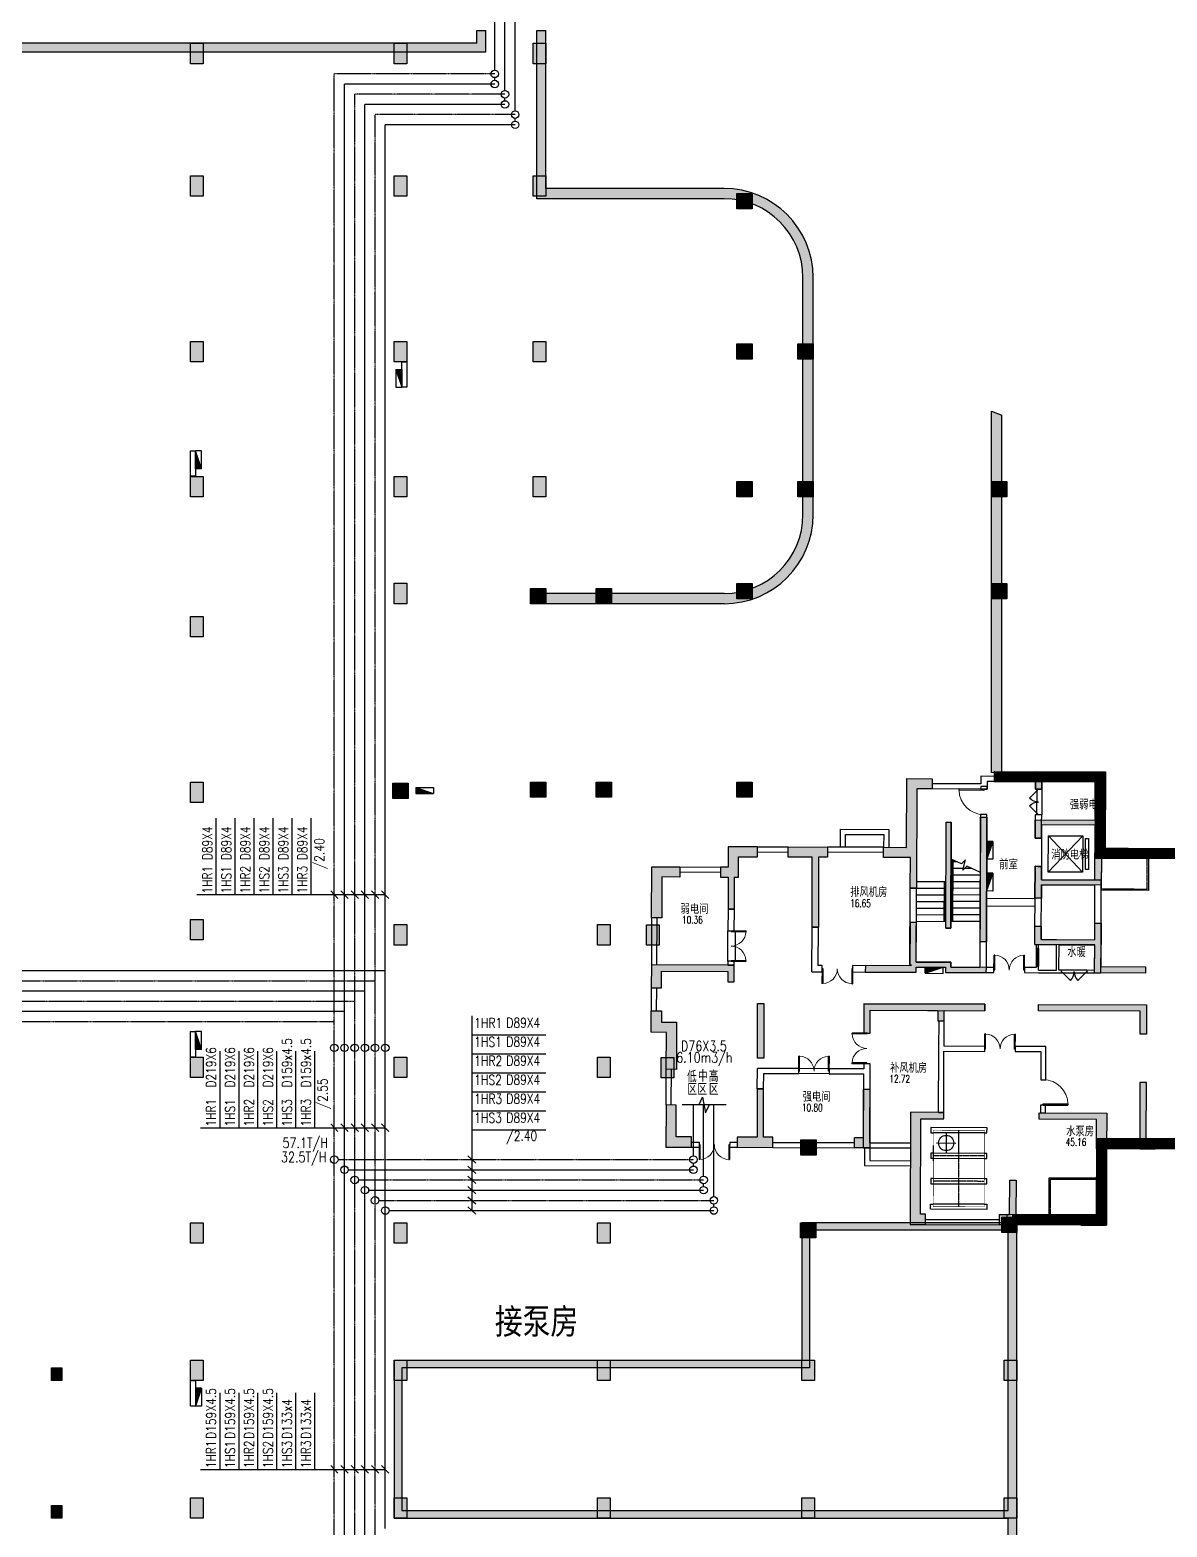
# Model space of a CAD drawing. Extents: x -1348811 to 123514, y -640545 to 749356.
# Drawn here: x -17191 to 27452, y 312910 to 371685 of the extents above; entities that cross this region are included whole.
import ezdxf

# ---------------------------------------------------------------- set-up
doc = ezdxf.new("R2010")
doc.units = 0
doc.header["$LTSCALE"] = 10
doc.header["$MEASUREMENT"] = 0
doc.linetypes.add('BORDER', pattern=[1.75, 0.5, -0.25, 0.5, -0.25, 0, -0.25])
doc.linetypes.add('DASH', pattern=[0.35, 0.25, -0.1])
doc.layers.get('0').update_dxf_attribs({"linetype": 'CONTINUOUS'})
for name, color, linetype in [('ac-heat-gs', 9, 'CONTINUOUS'), ('AC-PIPE-DIM1', 20, 'CONTINUOUS'), ('COLU', 1, 'CONTINUOUS'), ('COLU_HATCH', 252, 'CONTINUOUS'), ('DIM_SYMB', 3, 'CONTINUOUS'), ('dxh', 252, 'CONTINUOUS'), ('dxsqt', 1, 'CONTINUOUS'), ('jlq', 1, 'CONTINUOUS'), ('JPS-J-0', 6, 'CONTINUOUS'), ('JPS-WALL', 7, 'CONTINUOUS'), ('JPS-X', 1, 'BORDER'), ('JPS-XHS', 7, 'CONTINUOUS'), ('jz', 121, 'CONTINUOUS'), ('PUB_HATCH', 9, 'CONTINUOUS'), ('STAIR', 9, 'CONTINUOUS'), ('TEXT', 7, 'CONTINUOUS'), ('wall', 8, 'CONTINUOUS'), ('WINDOW', 4, 'CONTINUOUS'), ('防火分区', 6, 'CONTINUOUS')]:
    doc.layers.add(name, color=color, linetype=linetype)
doc.layers.add('ac-temp', color=1, linetype='CONTINUOUS', plot=False)
doc.layers.get('JPS-X').off()
doc.layers.get('防火分区').off()
doc.styles.add('_TCH_SPACE', font='SIMPLEX', dxfattribs={"bigfont": 'GBCBIG'})
doc.styles.add('ac-hztxt', font='', dxfattribs={"width": 0.8, "height": 500})
doc.styles.add('AC-TXT', font='tj-romans1.shx', dxfattribs={"width": 0.8})
doc.styles.add('K-HZ', font='tj-romans1.shx', dxfattribs={"width": 0.8, "bigfont": 'tj-hztxt1.shx'})
doc.styles.add('TEXT', font='tjromans.shx', dxfattribs={"width": 0.8, "height": 400, "bigfont": 'tjhztxt.shx'})
doc.styles.get('ac-hztxt').set_extended_font_data('SimSun-18030')

# ---------------------------------------------------------------- blocks, each defined once
blk = doc.blocks.new('zw')
at = {"layer": 'COLU_HATCH'}
for points in [[(63950, 22500), (64450, 22500), (64450, 21700), (63950, 21700)], [(71950, 22500), (72450, 22500), (72450, 21700), (71950, 21700)], [(77400, 22500), (77900, 22500), (77900, 21700), (77400, 21700)], [(63950, 17300), (64450, 17300), (64450, 16500), (63950, 16500)], [(71950, 17300), (72450, 17300), (72450, 16500), (71950, 16500)], [(77400, 17300), (77900, 17300), (77900, 16500), (77400, 16500)], [(85400, 16600), (86000, 16600), (86000, 16000), (85400, 16000)], [(63950, 10800), (64450, 10800), (64450, 10000), (63950, 10000)], [(71950, 10800), (72450, 10800), (72450, 10000), (71950, 10000)], [(77400, 10800), (77900, 10800), (77900, 10000), (77400, 10000)], [(85400, 10700), (86000, 10700), (86000, 10100), (85400, 10100)], [(87800, 10700), (88400, 10700), (88400, 10100), (87800, 10100)], [(63950, 5500), (64450, 5500), (64450, 4700), (63950, 4700)], [(71950, 5500), (72450, 5500), (72450, 4700), (71950, 4700)], [(77400, 5500), (77900, 5500), (77900, 4700), (77400, 4700)], [(85400, 5300), (86000, 5300), (86000, 4700), (85400, 4700)], [(87800, 5300), (88400, 5300), (88400, 4700), (87800, 4700)], [(95400, 5300), (96000, 5300), (96000, 4700), (95400, 4700)], [(71950, 1300), (72450, 1300), (72450, 500), (71950, 500)], [(85400, 1293), (86000, 1293), (86000, 693), (85400, 693)], [(95400, 1293), (96000, 1293), (96000, 693), (95400, 693)], [(77300, 1100), (77900, 1100), (77900, 500), (77300, 500)], [(79877, 1100), (80477, 1100), (80477, 500), (79877, 500)], [(63950, 0), (64450, 0), (64450, -800), (63950, -800)], [(63950, -6500), (64450, -6500), (64450, -7300), (63950, -7300)], [(71900, -6550), (72500, -6550), (72500, -7150), (71900, -7150)], [(77300, -6500), (77900, -6500), (77900, -7100), (77300, -7100)], [(79877, -6500), (80477, -6500), (80477, -7100), (79877, -7100)], [(85400, -6500), (86000, -6500), (86000, -7100), (85400, -7100)], [(63950, -11900), (64450, -11900), (64450, -12700), (63950, -12700)], [(71950, -12100), (72450, -12100), (72450, -12900), (71950, -12900)], [(79927, -12100), (80427, -12100), (80427, -12900), (79927, -12900)], [(81851, -12108), (82351, -12108), (82351, -12908), (81851, -12908)], [(63950, -17300), (64450, -17300), (64450, -18100), (63950, -18100)], [(71950, -17300), (72450, -17300), (72450, -18100), (71950, -18100)], [(79927, -17300), (80427, -17300), (80427, -18100), (79927, -18100)], [(82434, -17310), (82934, -17310), (82934, -18110), (82434, -18110)], [(87913, -20553), (88513, -20553), (88513, -21153), (87913, -21153)], [(63950, -23800), (64450, -23800), (64450, -24600), (63950, -24600)], [(71950, -23800), (72450, -23800), (72450, -24600), (71950, -24600)], [(79927, -23800), (80427, -23800), (80427, -24600), (79927, -24600)], [(87900, -23800), (88500, -23800), (88500, -24400), (87900, -24400)], [(95801, -23583), (96401, -23583), (96401, -24183), (95801, -24183)], [(63950, -29200), (64450, -29200), (64450, -30000), (63950, -30000)], [(71950, -29200), (72450, -29200), (72450, -30000), (71950, -30000)], [(79927, -29200), (80427, -29200), (80427, -30000), (79927, -30000)], [(87950, -29200), (88450, -29200), (88450, -30000), (87950, -30000)], [(95900, -29200), (96400, -29200), (96400, -30000), (95900, -30000)], [(58500, -29500), (58900, -29500), (58900, -30000), (58500, -30000)], [(63950, -34600), (64450, -34600), (64450, -35400), (63950, -35400)], [(71950, -34600), (72450, -34600), (72450, -35400), (71950, -35400)], [(79927, -34600), (80427, -34600), (80427, -35400), (79927, -35400)], [(87950, -34600), (88450, -34600), (88450, -35400), (87950, -35400)], [(95900, -34600), (96400, -34600), (96400, -35400), (95900, -35400)], [(58500, -34900), (58900, -34900), (58900, -35400), (58500, -35400)]]:
    blk.add_hatch(color=256, dxfattribs=at).paths.add_polyline_path(points)
at = {"layer": 'COLU'}
for points in [[(63950, 22500), (64450, 22500), (64450, 21700), (63950, 21700)], [(71950, 22500), (72450, 22500), (72450, 21700), (71950, 21700)], [(77400, 22500), (77900, 22500), (77900, 21700), (77400, 21700)], [(63950, 17300), (64450, 17300), (64450, 16500), (63950, 16500)], [(71950, 17300), (72450, 17300), (72450, 16500), (71950, 16500)], [(77400, 17300), (77900, 17300), (77900, 16500), (77400, 16500)], [(85400, 16600), (86000, 16600), (86000, 16000), (85400, 16000)], [(63950, 10800), (64450, 10800), (64450, 10000), (63950, 10000)], [(71950, 10800), (72450, 10800), (72450, 10000), (71950, 10000)], [(77400, 10800), (77900, 10800), (77900, 10000), (77400, 10000)], [(85400, 10700), (86000, 10700), (86000, 10100), (85400, 10100)], [(87800, 10700), (88400, 10700), (88400, 10100), (87800, 10100)], [(63950, 5500), (64450, 5500), (64450, 4700), (63950, 4700)], [(71950, 5500), (72450, 5500), (72450, 4700), (71950, 4700)], [(77400, 5500), (77900, 5500), (77900, 4700), (77400, 4700)], [(85400, 5300), (86000, 5300), (86000, 4700), (85400, 4700)], [(87800, 5300), (88400, 5300), (88400, 4700), (87800, 4700)], [(95400, 5300), (96000, 5300), (96000, 4700), (95400, 4700)], [(71950, 1300), (72450, 1300), (72450, 500), (71950, 500)], [(85400, 1293), (86000, 1293), (86000, 693), (85400, 693)], [(95400, 1293), (96000, 1293), (96000, 693), (95400, 693)], [(77300, 1100), (77900, 1100), (77900, 500), (77300, 500)], [(79877, 1100), (80477, 1100), (80477, 500), (79877, 500)], [(63950, 0), (64450, 0), (64450, -800), (63950, -800)], [(63950, -6500), (64450, -6500), (64450, -7300), (63950, -7300)], [(71900, -6550), (72500, -6550), (72500, -7150), (71900, -7150)], [(77300, -6500), (77900, -6500), (77900, -7100), (77300, -7100)], [(79877, -6500), (80477, -6500), (80477, -7100), (79877, -7100)], [(85400, -6500), (86000, -6500), (86000, -7100), (85400, -7100)], [(63950, -11900), (64450, -11900), (64450, -12700), (63950, -12700)], [(71950, -12100), (72450, -12100), (72450, -12900), (71950, -12900)], [(79927, -12100), (80427, -12100), (80427, -12900), (79927, -12900)], [(81851, -12108), (82351, -12108), (82351, -12908), (81851, -12908)], [(63950, -17300), (64450, -17300), (64450, -18100), (63950, -18100)], [(71950, -17300), (72450, -17300), (72450, -18100), (71950, -18100)], [(79927, -17300), (80427, -17300), (80427, -18100), (79927, -18100)], [(82434, -17310), (82934, -17310), (82934, -18110), (82434, -18110)], [(87913, -20553), (88513, -20553), (88513, -21153), (87913, -21153)], [(63950, -23800), (64450, -23800), (64450, -24600), (63950, -24600)], [(71950, -23800), (72450, -23800), (72450, -24600), (71950, -24600)], [(79927, -23800), (80427, -23800), (80427, -24600), (79927, -24600)], [(87900, -23800), (88500, -23800), (88500, -24400), (87900, -24400)], [(95801, -23583), (96401, -23583), (96401, -24183), (95801, -24183)], [(63950, -29200), (64450, -29200), (64450, -30000), (63950, -30000)], [(71950, -29200), (72450, -29200), (72450, -30000), (71950, -30000)], [(79927, -29200), (80427, -29200), (80427, -30000), (79927, -30000)], [(87950, -29200), (88450, -29200), (88450, -30000), (87950, -30000)], [(95900, -29200), (96400, -29200), (96400, -30000), (95900, -30000)], [(58500, -29500), (58900, -29500), (58900, -30000), (58500, -30000)], [(63950, -34600), (64450, -34600), (64450, -35400), (63950, -35400)], [(71950, -34600), (72450, -34600), (72450, -35400), (71950, -35400)], [(79927, -34600), (80427, -34600), (80427, -35400), (79927, -35400)], [(87950, -34600), (88450, -34600), (88450, -35400), (87950, -35400)], [(95900, -34600), (96400, -34600), (96400, -35400), (95900, -35400)], [(58500, -34900), (58900, -34900), (58900, -35400), (58500, -35400)]]:
    blk.add_lwpolyline(points, close=True, dxfattribs=at)
blk = doc.blocks.new('jlqq')
at = {"layer": 'PUB_HATCH'}
for points in [[(76705, 15785), (76355, 15785), (76355, 15285), (54578, 15285), (54696, 14935), (76705, 14935)], [(86055, 9585), (79055, 9585), (79055, 15785), (78705, 15785), (78705, 9185), (86055, 9185, -0.414214), (89155, 6085), (89155, -3215, -0.414214), (86055, -6315), (79055, -6315), (79055, -6715), (86055, -6715, 0.414214), (89555, -3215), (89555, 6085, 0.414214)], [(96955, 691), (96555, 845), (96555, -13344), (96955, -13396)]]:
    blk.add_hatch(color=256, dxfattribs=at).paths.add_polyline_path(points)
h = blk.add_hatch(color=256, dxfattribs=at)
h.paths.add_polyline_path([(97555, -31015), (89105, -31015), (89105, -36415), (73105, -36415), (73105, -42615), (97205, -42615), (97205, -71865), (98205, -71865), (98205, -74756), (98555, -74757), (98555, -71515), (97555, -71515)])
h.paths.add_polyline_path([(97205, -42315), (73405, -42315), (73405, -36715), (89405, -36715), (89405, -31315), (97205, -31315)], flags=16)
at = {"layer": 'jlq'}
for p, q in [((76355, 15285), (54578, 15285)), ((76355, 15785), (76705, 15785)), ((76355, 15285), (76355, 15785)), ((76705, 14935), (76705, 15785)), ((78705, 15785), (79055, 15785)), ((78705, 9185), (78705, 15785)), ((79055, 9585), (79055, 15785)), ((76705, 14935), (54696, 14935)), ((86055, 9585), (79055, 9585)), ((86055, 9185), (78705, 9185)), ((89155, -3215), (89155, 6085)), ((89555, -3215), (89555, 6085)), ((96555, -13344), (96555, 845)), ((96555, 845), (96955, 691)), ((96955, -13396), (96955, 691)), ((86055, -6315), (79055, -6315)), ((79055, -6315), (79055, -6715)), ((86055, -6715), (79055, -6715)), ((96955, -13396), (96555, -13344)), ((97555, -31015), (89105, -31015)), ((89105, -31015), (89105, -36415)), ((97555, -71515), (97555, -31015)), ((97205, -31315), (89405, -31315)), ((89405, -31315), (89405, -36715)), ((97205, -42315), (97205, -31315)), ((73105, -36415), (73105, -42615)), ((73105, -36415), (89105, -36415)), ((89405, -36715), (73405, -36715)), ((73405, -36715), (73405, -42315)), ((73405, -42315), (97205, -42315)), ((73105, -42615), (97205, -42615)), ((97205, -71865), (97205, -42615))]:
    blk.add_line(p, q, dxfattribs=at)
for centre, radius, start, end in [((86055, 6085), 3500, 0, 90), ((86055, 6085), 3100, 0, 90), ((86055, -3215), 3500, 270, 0), ((86055, -3215), 3100, 270, 0)]:
    blk.add_arc(centre, radius, start, end, dxfattribs=at)
blk = doc.blocks.new('f-fjg')
at = {"layer": 'dxh'}
for points in [[(17800, 3800), (15050, 3800), (15050, 3100), (15300, 3100), (15300, 3400), (17400, 3400), (17400, 1900), (15050, 1900), (15050, 1175), (15300, 1175), (15300, 1700), (17400, 1700), (17400, -450), (15300, -450), (15300, 75), (15050, 75), (15050, -1175), (15300, -1175), (15300, -650), (17650, -650), (17650, 400), (18700, 400), (18700, 800), (17800, 800)], [(10150, -800), (10400, -800), (10400, 3100), (11000, 3100), (11000, 3500), (10000, 3500), (10000, 800), (9100, 800), (9100, 400), (10150, 400)], [(11750, 1800), (11550, 1800), (11550, -2360), (11750, -2360)], [(12900, -2900), (13150, -2900), (13150, 2000), (12900, 2000)], [(3000, 800), (4150, 800), (4150, 400), (3400, 400), (3400, -400), (3250, -400), (3250, -1650), (3000, -1650), (3000, -400), (2700, -400), (2700, 0), (3000, 0)], [(5350, 800), (5350, 400), (6300, 400), (6300, -2350), (6550, -2350), (6550, 400), (6900, 400), (6900, 800)], [(20900, 800), (20900, 400), (21250, 400), (21250, -2350), (21500, -2350), (21500, 400), (22450, 400), (22450, 800)], [(24800, 800), (23650, 800), (23650, 400), (24400, 400), (24400, -400), (24550, -400), (24550, -1650), (24800, -1650), (24800, -400), (25100, -400), (25100, 0), (24800, 0)], [(400, -400), (1100, -400), (1100, 0), (0, 0), (0, -2000), (400, -2000)], [(27400, -400), (27400, -2000), (27800, -2000), (27800, 0), (26700, 0), (26700, -400)], [(8400, -3850), (8400, -4100), (10400, -4100), (10400, -3900), (11550, -3900), (11550, -4100), (13150, -4100), (13150, -3900), (11750, -3900), (11750, -3700), (10400, -3700), (10400, -2150), (10150, -2150), (10150, -3850)], [(17400, -4100), (19400, -4100), (19400, -3850), (17650, -3850), (17650, -2150), (17400, -2150), (17400, -2800), (15300, -2800), (15300, -2275), (15050, -2275), (15050, -3000), (17400, -3000)], [(400, -4100), (3000, -4100), (3000, -4500), (3250, -4500), (3250, -3850), (0, -3850), (0, -4750), (400, -4750)], [(24550, -3850), (24550, -4500), (24800, -4500), (24800, -4100), (27400, -4100), (27400, -4750), (27800, -4750), (27800, -3850)], [(600, -6500), (600, -7950), (1000, -7950), (1000, -6500), (1000, -6100), (400, -6100), (400, -5650), (0, -5650), (0, -6500)], [(4175, -7500), (4425, -7500), (4425, -5350), (4175, -5350)], [(8350, -6500), (8600, -6500), (8600, -5600), (11250, -5600), (11250, -6000), (11500, -6000), (11500, -5600), (13100, -5600), (13100, -5350), (8350, -5350)], [(19200, -5600), (19200, -6500), (19450, -6500), (19450, -5350), (15200, -5350), (15200, -5600)], [(23625, -5350), (23375, -5350), (23375, -7500), (23625, -7500)], [(27800, -6500), (27800, -5650), (27400, -5650), (27400, -6100), (26800, -6100), (26800, -6500), (26800, -7950), (27200, -7950), (27200, -6500)], [(3400, -10600), (3400, -11000), (4800, -11000), (4800, -10600), (4425, -10600), (4425, -8700), (4175, -8700), (4175, -10600)], [(8350, -10600), (8000, -10600), (8000, -11000), (8600, -11000), (8600, -8700), (8350, -8700)], [(19200, -11000), (19800, -11000), (19800, -10600), (19450, -10600), (19450, -8400), (19200, -8400)], [(23375, -10600), (23000, -10600), (23000, -11000), (24400, -11000), (24400, -10600), (23625, -10600), (23625, -8700), (23375, -8700)], [(1000, -9350), (600, -9350), (600, -11000), (1600, -11000), (1600, -10600), (1000, -10600)], [(26800, -10600), (26200, -10600), (26200, -11000), (27200, -11000), (27200, -9350), (26800, -9350)], [(10600, -9850), (11500, -9850), (11500, -9600), (10200, -9600), (10200, -14000), (10800, -14000), (10800, -13600), (10600, -13600)], [(17900, -9600), (15250, -9600), (15250, -9850), (17500, -9850), (17500, -11000), (17900, -11000)], [(15100, -14000), (15100, -13600), (14350, -13600), (14350, -12250), (14100, -12250), (14100, -13600), (13700, -13600), (13700, -14000)], [(17900, -12250), (17500, -12250), (17500, -13600), (16900, -13600), (16900, -14000), (17900, -14000)]]:
    blk.add_hatch(color=256, dxfattribs=at).paths.add_polyline_path(points)
at = {"layer": 'dxsqt'}
for points in [[(15050, 3100), (15050, 3800), (17800, 3800), (17800, 800), (18700, 800), (18700, 400), (17650, 400), (17650, -650), (15300, -650), (15300, -1175), (15050, -1175), (15050, 75), (15300, 75), (15300, -450), (17400, -450), (17400, 1700), (15300, 1700), (15300, 1175), (15050, 1175), (15050, 1900), (17400, 1900), (17400, 3400), (15300, 3400), (15300, 3100), (15050, 3100)], [(10400, 3100), (10400, -800), (10150, -800), (10150, 400), (9100, 400), (9100, 800), (10000, 800), (10000, 3500), (11000, 3500), (11000, 3100), (10400, 3100)], [(3400, 400), (4150, 400), (4150, 800), (3000, 800), (3000, 0), (2700, 0), (2700, -400), (3000, -400), (3000, -1650), (3250, -1650), (3250, -400), (3400, -400), (3400, 400)], [(6900, 800), (6900, 400), (6550, 400), (6550, -2350), (6300, -2350), (6300, 400), (5350, 400), (5350, 800), (6900, 800)], [(21250, 400), (20900, 400), (20900, 800), (22450, 800), (22450, 400), (21500, 400), (21500, -2350), (21250, -2350), (21250, 400)], [(24400, 400), (23650, 400), (23650, 800), (24800, 800), (24800, 0), (25100, 0), (25100, -400), (24800, -400), (24800, -1650), (24550, -1650), (24550, -400), (24400, -400), (24400, 400)], [(400, -400), (400, -2000), (0, -2000), (0, 0), (1100, 0), (1100, -400), (400, -400)], [(27800, 0), (26700, 0), (26700, -400), (27400, -400), (27400, -2000), (27800, -2000), (27800, 0)], [(17650, -2150), (17650, -3850), (19400, -3850), (19400, -4100), (17400, -4100), (17400, -3000), (15050, -3000), (15050, -3000), (15050, -3000), (15050, -2275), (15300, -2275), (15300, -2800), (17400, -2800), (17400, -2150), (17650, -2150)], [(3250, -3850), (0, -3850), (0, -4750), (400, -4750), (400, -4100), (3000, -4100), (3000, -4500), (3250, -4500), (3250, -3850)], [(24550, -3850), (27800, -3850), (27800, -4750), (27400, -4750), (27400, -4100), (24800, -4100), (24800, -4500), (24550, -4500), (24550, -3850)], [(400, -5650), (400, -6100), (1000, -6100), (1000, -6500), (1000, -6500), (1000, -7950), (600, -7950), (600, -6500), (0, -6500), (0, -5650), (400, -5650)], [(8350, -5350), (8350, -6500), (8600, -6500), (8600, -5600), (11250, -5600), (11250, -6000), (11500, -6000), (11500, -5600), (13100, -5600), (13100, -5350), (8350, -5350)], [(27400, -6100), (26800, -6100), (26800, -6500), (26800, -6500), (26800, -7950), (27200, -7950), (27200, -6500), (27800, -6500), (27800, -5650), (27400, -5650), (27400, -6100)], [(3400, -10600), (3400, -11000), (4800, -11000), (4800, -10600), (4425, -10600), (4425, -8700), (4175, -8700), (4175, -10600), (3400, -10600)], [(19200, -11000), (19800, -11000), (19800, -10600), (19450, -10600), (19450, -8400), (19200, -8400), (19200, -11000)], [(23375, -10600), (23000, -10600), (23000, -11000), (24400, -11000), (24400, -10600), (23625, -10600), (23625, -8700), (23375, -8700), (23375, -10600)], [(1000, -10600), (1000, -9350), (600, -9350), (600, -11000), (1600, -11000), (1600, -10600), (1000, -10600)], [(26200, -10600), (26800, -10600), (26800, -9350), (27200, -9350), (27200, -11000), (26200, -11000), (26200, -10600)], [(10200, -14000), (10800, -14000), (10800, -13600), (10600, -13600), (10600, -9850), (11500, -9850), (11500, -9600), (10200, -9600), (10200, -14000)], [(17900, -11000), (17500, -11000), (17500, -9850), (15250, -9850), (15250, -9600), (17900, -9600), (17900, -11000)], [(13700, -13600), (14100, -13600), (14100, -12250), (14350, -12250), (14350, -13600), (15100, -13600), (15100, -14000), (13700, -14000), (13700, -13600)], [(16900, -13600), (16900, -14000), (17900, -14000), (17900, -12250), (17500, -12250), (17500, -13600), (16900, -13600)]]:
    blk.add_lwpolyline(points, dxfattribs=at)
for points in [[(11750, 1800), (11750, -2360), (11550, -2360), (11550, 1800)], [(11750, 1800), (11750, -2360), (11550, -2360), (11550, 1800)], [(12900, 2000), (13150, 2000), (13150, -2900), (12900, -2900)], [(10400, -4100), (10400, -3900), (11550, -3900), (11550, -4100), (13150, -4100), (13150, -3900), (11750, -3900), (11750, -3700), (10400, -3700), (10400, -2150), (10150, -2150), (10150, -3850), (8400, -3850), (8400, -4100)], [(4425, -5350), (4425, -7500), (4175, -7500), (4175, -5350)], [(19200, -6500), (19200, -5600), (15200, -5600), (15200, -5350), (19450, -5350), (19450, -6500)], [(23375, -7500), (23625, -7500), (23625, -5350), (23375, -5350)], [(8000, -10600), (8350, -10600), (8350, -8700), (8600, -8700), (8600, -11000), (8000, -11000)]]:
    blk.add_lwpolyline(points, close=True, dxfattribs=at)
blk = doc.blocks.new('DTTT')
at = {"layer": 'jz'}
for p, q in [((748, -792), (-748, 792)), ((-748, -792), (748, 792))]:
    blk.add_line(p, q, dxfattribs=at)
for points in [[(-1003, -673), (-1003, 673), (-871, 673), (-871, -673)], [(-748, -792), (-748, 792), (748, 792), (748, -792)]]:
    blk.add_lwpolyline(points, close=True, dxfattribs=at)
blk = doc.blocks.new('Manhole')
for p, q in [((125, -500), (875, -500)), ((500, -875), (500, -125))]:
    blk.add_line(p, q)
blk.add_circle((500, -500), 300)
blk = doc.blocks.new('DXHS')
at = {"layer": 'JPS-XHS'}
blk.add_hatch(color=256, dxfattribs=at).paths.add_polyline_path([(-350, 240), (-350, 0), (350, 0)])
at = {"layer": 'JPS-XHS', "linetype": 'Continuous'}
for p, q in [((-350, 240), (-350, 0)), ((-350, 240), (350, 240)), ((-350, 0), (350, 0)), ((350, 240), (350, 0))]:
    blk.add_line(p, q, dxfattribs=at)
at = {"layer": 'JPS-XHS'}
blk.add_line((-350, 240), (350, 0), dxfattribs=at)
blk = doc.blocks.new('A$C1928491B')
at = {"layer": 'JPS-XHS', "rotation": 270}
for p in [(13000, -2800), (13000, -4050)]:
    blk.add_blockref('DXHS', p, dxfattribs=at)
at = {"layer": 'JPS-XHS', "xscale": -1, "rotation": 180}
blk.add_blockref('DXHS', (10950, -7400), dxfattribs=at)
blk = doc.blocks.new('$DorLib2D$00000116')
at = {"color": 0}
for p, q in [((-0.5, 0), (-0.146, 0.354)), ((0.5, 0), (0.146, 0.354))]:
    blk.add_line(p, q, dxfattribs=at)
for centre, start, end in [((-0.5, 0), 0, 45), ((0.5, 0), 135, 180)]:
    blk.add_arc(centre, 0.5, start, end, dxfattribs=at)
blk = doc.blocks.new('$DorLib2D$00000002')
for p, q in [((-0.5, 0), (-0.5, 0.4875)), ((-0.475, 0.4875), (-0.5, 0.4875)), ((-0.475, 0), (-0.475, 0.4875)), ((0.475, 0), (0.475, 0.4875)), ((0.475, 0.4875), (0.5, 0.4875)), ((0.5, 0), (0.5, 0.4875)), ((-0.5, 0), (-0.475, 0)), ((0.5, 0), (0.475, 0))]:
    blk.add_line(p, q)
at = {"lineweight": 13}
for centre, start, end in [((-0.4875, 0), 0, 88.53072), ((0.4875, 0), 91.46928, 180)]:
    blk.add_arc(centre, 0.4875, start, end, dxfattribs=at)
blk = doc.blocks.new('$WINLIB2D$00000001')
for p, q in [((-0.5, 0.5), (0.5, 0.5)), ((-0.5, 0.5), (-0.5, -0.5)), ((0.5, 0.167), (-0.5, 0.167)), ((0.5, -0.5), (0.5, 0.5)), ((0.5, -0.167), (-0.5, -0.167)), ((-0.5, -0.5), (0.5, -0.5))]:
    blk.add_line(p, q)
blk = doc.blocks.new('$DorLib2D$00000001')
for p, q in [((0.45, 0.975), (0.5, 0.975)), ((0.45, 0), (0.45, 0.975)), ((0.5, 0), (0.5, 0.975)), ((0.5, 0), (0.45, 0))]:
    blk.add_line(p, q)
at = {"lineweight": 13}
blk.add_arc((0.475, 0), 0.975, 91.46928, 180, dxfattribs=at)
blk = doc.blocks.new('zzzz')
at = {"layer": 'DIM_SYMB'}
blk.add_lwpolyline([(70763, -28035), (70227, -27791), (70070, -27950), (70177, -27537), (70022, -27697), (69615, -27511)], dxfattribs=at)
for points in [[(68801, -28398, 0, 0, 0), (68796, -29658, 80, 0, 0), (68795, -29958, 0, 0, 0)], [(60285, -36847, 0, 0, 0), (60283, -37419, 80, 0, 0), (60282, -37719, 0, 0, 0)]]:
    blk.add_lwpolyline(points, format="xyseb", dxfattribs=at)
at = {"layer": 'JPS-J-0', "linetype": 'DASH'}
for p, q in [((69912, -41162), (69923, -38162)), ((70920, -39166), (68920, -39158)), ((70916, -40166), (68916, -40158))]:
    blk.add_line(p, q, dxfattribs=at)
for points in [[(75515, -27484), (75510, -28684), (77310, -28690), (77315, -27491)], [(75316, -40083), (75311, -41483), (73511, -41476), (73516, -40076)]]:
    blk.add_lwpolyline(points, close=True, dxfattribs=at)
at = {"layer": 'JPS-J-0'}
blk.add_lwpolyline([(77365, -27491), (77360, -28741), (75510, -28734)], dxfattribs=at)
at = {"layer": 'JPS-J-0', "color": 2}
for points in [[(70923, -38266), (71023, -38266), (71024, -38066), (68824, -38058), (68823, -38258), (68923, -38258)], [(70923, -38266), (68923, -38258)], [(68920, -39058), (68820, -39058), (68819, -39258), (68919, -39258)], [(68919, -39258), (70919, -39266)], [(70920, -39066), (68920, -39058)], [(70919, -39266), (71019, -39266), (71020, -39066), (70920, -39066)], [(68916, -40058), (68816, -40058), (68815, -40258), (68915, -40258)], [(68915, -40258), (70915, -40266)], [(70916, -40066), (68916, -40058)], [(70915, -40266), (71015, -40266), (71016, -40066), (70916, -40066)], [(70912, -41066), (71012, -41066), (71011, -41266), (68811, -41258), (68812, -41058), (68912, -41058)], [(70912, -41066), (68912, -41058)]]:
    blk.add_lwpolyline(points, dxfattribs=at)
at = {"layer": 'JPS-J-0', "linetype": 'DASH', "const_width": 20}
blk.add_lwpolyline([(70912, -41166), (68912, -41158), (68923, -38158), (70923, -38166)], close=True, dxfattribs=at)
at = {"layer": 'JPS-J-0'}
blk.add_lwpolyline([(75316, -40033), (75311, -41483), (73461, -41476), (73466, -40026)], close=True, dxfattribs=at)
at = {"layer": 'PUB_HATCH', "const_width": 400}
blk.add_lwpolyline([(71501, -24068), (71500, -24268), (75477, -24283), (75466, -27283), (82465, -27310), (82462, -28110), (85462, -28122), (85439, -34222), (84839, -34220), (84821, -38720), (75521, -38684), (75510, -41684), (72002, -41670), (72002, -41670)], dxfattribs=at)
at = {"layer": 'STAIR'}
for p, q in [((73168, -26699), (73163, -27799)), ((69644, -27621), (69614, -27621)), ((69645, -27525), (69635, -29961)), ((69684, -27543), (69675, -29961)), ((69857, -27622), (69684, -27621)), ((70155, -27623), (70094, -27623)), ((69642, -28141), (69612, -28141)), ((69643, -27881), (69613, -27881)), ((70762, -28145), (69682, -28141)), ((70431, -27884), (69683, -27881)), ((68260, -28656), (69340, -28660)), ((68261, -28396), (69341, -28400)), ((69341, -28400), (69335, -29960)), ((69341, -28400), (69381, -28400)), ((69381, -28400), (69375, -29960)), ((69380, -28660), (69410, -28660)), ((69381, -28400), (69411, -28400)), ((69640, -28661), (69610, -28661)), ((69641, -28401), (69611, -28401)), ((70760, -28665), (69680, -28661)), ((70761, -28405), (69681, -28401)), ((68258, -29175), (69338, -29180)), ((68259, -28915), (69339, -28920)), ((69378, -29180), (69408, -29180)), ((69379, -28920), (69409, -28920)), ((69638, -29181), (69608, -29181)), ((69639, -28921), (69609, -28921)), ((70758, -29185), (69678, -29181)), ((70759, -28925), (69679, -28921)), ((72907, -29373), (71007, -29366)), ((72909, -29073), (71009, -29066)), ((68255, -29955), (69405, -29960)), ((68256, -29695), (69336, -29700)), ((68257, -29435), (69337, -29440)), ((69376, -29700), (69406, -29700)), ((69377, -29440), (69407, -29440)), ((70755, -29965), (69605, -29961)), ((69636, -29701), (69606, -29701)), ((69637, -29441), (69607, -29441)), ((70756, -29705), (69676, -29701)), ((70757, -29445), (69677, -29441))]:
    blk.add_line(p, q, dxfattribs=at)
at = {"layer": 'wall'}
for p, q in [((70776, -24665), (70775, -24765)), ((71026, -24666), (70776, -24665)), ((71025, -24766), (71026, -24666)), ((72926, -24474), (72925, -24774)), ((73176, -24474), (72926, -24474)), ((73175, -24775), (73176, -24474)), ((70775, -24765), (71025, -24766)), ((72925, -24774), (73175, -24775)), ((70771, -25765), (70748, -31765)), ((71021, -25766), (70771, -25765)), ((70998, -31766), (71021, -25766)), ((72921, -25774), (72920, -26074)), ((73171, -25775), (72921, -25774)), ((73170, -26075), (73171, -25775)), ((69404, -30220), (69420, -26060)), ((69420, -26060), (69620, -26061)), ((69604, -30221), (69620, -26061)), ((72920, -26074), (72918, -26698)), ((73168, -26699), (73170, -26074)), ((62016, -27031), (63216, -27036)), ((72918, -26698), (73168, -26699)), ((62016, -27231), (63216, -27236)), ((66966, -27050), (64766, -27042)), ((66966, -27250), (64766, -27242)), ((58963, -27820), (60563, -27826)), ((58963, -28020), (60563, -28026)), ((72913, -27798), (72911, -28423)), ((73163, -27799), (72913, -27798)), ((73161, -28324), (73163, -27799)), ((67999, -31655), (68010, -28655)), ((68010, -28655), (68260, -28656)), ((68249, -31555), (68260, -28656)), ((72902, -30873), (72911, -28423)), ((73152, -30674), (73161, -28524)), ((73161, -28324), (75511, -28334)), ((73161, -28524), (75261, -28533)), ((75252, -30683), (75261, -28533)), ((75502, -30784), (75511, -28334)), ((57856, -29815), (57848, -31665)), ((58056, -29816), (58048, -31666)), ((60857, -29477), (60854, -30327)), ((61107, -29478), (60857, -29477)), ((61104, -30328), (61107, -29478)), ((60854, -30327), (61104, -30328)), ((64147, -31940), (64154, -30190)), ((64154, -30190), (64404, -30191)), ((64398, -31691), (64404, -30191)), ((69404, -30220), (69604, -30221)), ((72902, -30873), (73752, -30877)), ((72952, -30874), (72951, -31024)), ((72951, -31024), (73051, -31024)), ((73052, -30874), (72952, -30874)), ((73051, -31024), (73052, -30874)), ((73152, -30674), (73752, -30677)), ((73748, -31877), (73752, -30877)), ((73752, -30677), (75252, -30683)), ((73848, -31877), (73852, -30877)), ((73852, -30877), (75252, -30883)), ((75248, -31883), (75252, -30883)), ((75497, -31984), (75502, -30784)), ((60849, -31527), (60848, -31677)), ((60848, -31677), (61098, -31678)), ((61099, -31528), (60849, -31527)), ((61098, -31678), (61099, -31528)), ((64548, -31691), (64398, -31691)), ((64547, -31941), (64548, -31691)), ((65748, -31696), (65747, -31946)), ((68048, -31705), (65748, -31696)), ((68048, -31705), (68049, -31655)), ((68249, -31555), (69599, -31561)), ((69599, -31561), (69598, -31761)), ((73048, -31724), (72948, -31724)), ((72948, -31724), (72948, -31774)), ((73048, -31874), (73048, -31724)), ((64147, -31940), (64547, -31941)), ((65747, -31946), (68247, -31955)), ((68247, -31955), (68248, -31755)), ((68248, -31755), (69398, -31760)), ((69398, -31760), (69397, -31960)), ((69397, -31960), (70847, -31966)), ((69598, -31761), (70748, -31765)), ((70847, -31966), (71297, -31967)), ((71298, -31767), (70998, -31766)), ((71297, -31967), (71298, -31767)), ((72498, -31772), (72497, -31972)), ((72497, -31972), (73047, -31974)), ((72948, -31774), (72498, -31772)), ((73047, -31974), (73747, -31977)), ((73048, -31874), (73748, -31877)), ((73747, -31977), (73947, -31978)), ((73948, -31878), (73848, -31877)), ((73947, -31978), (73948, -31878)), ((74948, -31881), (74947, -31981)), ((74947, -31981), (75497, -31984)), ((75248, -31883), (74948, -31881)), ((57845, -32565), (57841, -33465)), ((58045, -32566), (58041, -33466)), ((66193, -33198), (66188, -34348)), ((66193, -33198), (70943, -33216)), ((66438, -34348), (66442, -33449)), ((66442, -33449), (70942, -33466)), ((70943, -33216), (70942, -33466)), ((69136, -34959), (69140, -33859)), ((69140, -33859), (69340, -33860)), ((69336, -34860), (69340, -33860)), ((66188, -34348), (66438, -34348)), ((69126, -37459), (69136, -34959)), ((69326, -37460), (69335, -35060)), ((69335, -35060), (70935, -35066)), ((70936, -34866), (69336, -34860)), ((70935, -35066), (70936, -34866)), ((72136, -34871), (72135, -35071)), ((72135, -35071), (73135, -35074)), ((73336, -34875), (72136, -34871)), ((73135, -35074), (73131, -36174)), ((73331, -36175), (73336, -34875)), ((58427, -37168), (58433, -35768)), ((58627, -37168), (58633, -35768)), ((62005, -36531), (62008, -35731)), ((63633, -35738), (62008, -35731)), ((63632, -35938), (63633, -35738)), ((64833, -35742), (64832, -35942)), ((66183, -35748), (64833, -35742)), ((66433, -35548), (66183, -35548)), ((66183, -35548), (66183, -35748)), ((66421, -38648), (66432, -35848)), ((66432, -35848), (66433, -35548)), ((62255, -36532), (62257, -35932)), ((62257, -35932), (63632, -35938)), ((64832, -35942), (66182, -35948)), ((66171, -38847), (66182, -35948)), ((73131, -36174), (73331, -36175)), ((62005, -36531), (62255, -36532)), ((69126, -37459), (69326, -37460)), ((73127, -37174), (73126, -37474)), ((73126, -37474), (73326, -37475)), ((73327, -37175), (73127, -37174)), ((73326, -37475), (73327, -37175)), ((59422, -38621), (59722, -38623)), ((59722, -38623), (59721, -38823)), ((60922, -38627), (60921, -38827)), ((60922, -38627), (61222, -38628)), ((62622, -38634), (65822, -38646)), ((66421, -38648), (68021, -38655)), ((68021, -38655), (68021, -38855)), ((68919, -39358), (68921, -38758)), ((59421, -38821), (59721, -38823)), ((60921, -38827), (61221, -38828)), ((62621, -38834), (65821, -38846)), ((66171, -38847), (68021, -38855)), ((68610, -41657), (71510, -41668)), ((68609, -41857), (71509, -41868))]:
    blk.add_line(p, q, dxfattribs=at)
for points in [[(71301, -24067), (71299, -24467), (75276, -24483), (75265, -27483), (82265, -27510), (82262, -28310), (85262, -28321), (85240, -34021), (84640, -34019), (84622, -38519), (75322, -38483), (75311, -41483), (71803, -41469), (71802, -41669)], [(71701, -24069), (71701, -24069), (75678, -24084), (75666, -27084), (82666, -27111), (82663, -27911), (85663, -27923), (85638, -34423), (85038, -34420), (85021, -38920), (75721, -38884), (75709, -41884), (72201, -41871), (72202, -41671)], [(71299, -24467), (71026, -24466), (71025, -24766), (68275, -24756)], [(71300, -24267), (70777, -24265), (70776, -24565), (68876, -24558)], [(65266, -27044), (65269, -26344), (67169, -26351), (67166, -27051)], [(65466, -27045), (65468, -26545), (66968, -26550), (66966, -27050)], [(66221, -38848), (66218, -39548), (68018, -39555)], [(66421, -38848), (66419, -39348), (68019, -39355)]]:
    blk.add_lwpolyline(points, dxfattribs=at)
at = {"layer": 'WINDOW'}
for p, q in [((72975, -24774), (72971, -25774)), ((73175, -24775), (73171, -25775)), ((60849, -31527), (60854, -30327)), ((61149, -31528), (61154, -30328)), ((73947, -31978), (74947, -31981)), ((74948, -31881), (73948, -31878)), ((64833, -35742), (63633, -35738)), ((64832, -35942), (63632, -35938))]:
    blk.add_line(p, q, dxfattribs=at)
at = {"layer": 'WINDOW', "linetype": 'DASH'}
for p, q in [((73168, -26699), (72918, -26698)), ((72913, -27798), (73163, -27799))]:
    blk.add_line(p, q, dxfattribs=at)
at = {"layer": 'dxh', "rotation": 359.7784451201417}
blk.add_blockref('f-fjg', (57863, -27815), dxfattribs=at)
at = {"layer": 'JPS-J-0', "linetype": 'DASH', "rotation": 269.7784451201351}
blk.add_blockref('Manhole', (69923, -38162), dxfattribs=at)
at = {"layer": 'JPS-X', "rotation": 359.7784451201417}
blk.add_blockref('A$C1928491B', (58027, -24316), dxfattribs=at)
at = {"layer": 'STAIR', "xscale": 0.9000000000232694, "yscale": 0.9000000000230403, "zscale": 0.9, "rotation": 179.7784451201387}
blk.add_blockref('DTTT', (74107, -27313), dxfattribs=at)
at = {"layer": 'WINDOW'}
for name, p, xscale, yscale, zscale, rotation in [('$DorLib2D$00000001', (70898, -25266), 1000, 1000, 1000, 89.77844512013489), ('$DorLib2D$00000116', (73048, -25274), -1000, 1000, -1000, 89.77844512013655), ('$DorLib2D$00000002', (60976, -30927), 1200, -1200, 1200, 89.7784454335741), ('$WINLIB2D$00000001', (73000, -31374), -700, -100, -700, 89.77844512013843), ('$DorLib2D$00000002', (71898, -31870), 1200, 1200, 1200, 359.7784451199242), ('$DorLib2D$00000002', (65148, -31818), 1200, -1200, 1200, 359.7784451198989), ('$DorLib2D$00000116', (74448, -31929), -1000, -1000, -1000, 359.7784451198909), ('$DorLib2D$00000002', (66311, -34948), -1200, 1200, -1200, 89.77844512013318), ('$DorLib2D$00000002', (71536, -34968), -1200, 1200, -1200, 359.7784451201349), ('$DorLib2D$00000002', (64232, -35840), -1200, 1200, -1200, 359.7784451201342), ('$DorLib2D$00000001', (73229, -36675), -1000, -1000, -1000, 89.77844512013466), ('$DorLib2D$00000002', (60321, -38725), -1200, -1200, -1200, 359.7784451285309)]:
    blk.add_blockref(name, p, dxfattribs=dict(at, xscale=xscale, yscale=yscale, zscale=zscale, rotation=rotation))
at = {"layer": 'TEXT'}
for s, height, style, width, p in [('强弱电', 350, 'TEXT', 0.8, (74275, -25555)), ('前室', 350, 'TEXT', 0.8, (71507, -27910)), ('消防电梯', 350, 'TEXT', 0.8, (73546, -27526)), ('排风机房', 350, 'TEXT', 0.8, (65653, -28996)), ('弱电间', 350, 'TEXT', 0.8, (58993, -29659)), ('16.65', 297.5, '_TCH_SPACE', 0.705882, (65653, -29398)), ('10.36', 297.5, '_TCH_SPACE', 0.705882, (59054, -30045)), ('水暖', 350, 'TEXT', 0.8, (74173, -31353)), ('补风机房', 350, 'TEXT', 0.8, (67219, -35900)), ('12.72', 297.5, '_TCH_SPACE', 0.705882, (67193, -36286)), ('强电间', 350, 'TEXT', 0.8, (63788, -37030)), ('10.80', 297.5, '_TCH_SPACE', 0.705882, (63762, -37416)), ('水泵房', 350, 'TEXT', 0.8, (74131, -38390)), ('45.16', 297.5, '_TCH_SPACE', 0.705882, (74113, -38769))]:
    blk.add_text(s, height=height, rotation=359.77845, dxfattribs=dict(at, style=style, width=width)).set_placement(p)
blk = doc.blocks.new('xxhhsss')
at = {"layer": 'JPS-WALL'}
for points in [[(51320, -1002), (51320, -2002), (51120, -2002), (51120, -1002)], [(43020, -4502), (43020, -5502), (42820, -5502), (42820, -4502)], [(43020, -27302), (43020, -28302), (42820, -28302), (42820, -27302)], [(43020, -41002), (43020, -42002), (42820, -42002), (42820, -41002)]]:
    blk.add_lwpolyline(points, close=True, dxfattribs=at)
at = {"layer": 'JPS-XHS', "xscale": -1}
for p, rotation in [((51120, -1652), 90), ((43020, -4852), 270), ((43020, -27652), 270)]:
    blk.add_blockref('DXHS', p, dxfattribs=dict(at, rotation=rotation))
at = {"layer": 'JPS-XHS'}
blk.add_blockref('DXHS', (52020, -17952), dxfattribs=at)
at = {"layer": 'JPS-XHS', "rotation": 270}
blk.add_blockref('DXHS', (43020, -41652), dxfattribs=at)
blk = doc.blocks.new('he1')
at = {"layer": 'ac-heat-gs', "linetype": 'ByBlock'}
for p, q in [((75700, 210481), (75700, 218130)), ((76100, 209681), (76100, 218130)), ((76500, 208881), (76500, 218130)), ((75700, 209933), (69800, 209933)), ((69800, 173533), (69800, 209933)), ((75700, 210081), (75700, 210186)), ((76100, 209281), (76100, 209386)), ((76100, 209133), (70600, 209133)), ((70600, 174333), (70600, 209133)), ((76500, 208333), (71400, 208333)), ((71400, 175133), (71400, 208333)), ((76500, 208481), (76500, 208586)), ((21500, 175133), (71400, 175133)), ((71400, 153233), (71400, 175133)), ((22300, 174333), (70600, 174333)), ((70600, 152433), (70600, 174333)), ((23100, 173533), (69800, 173533)), ((69800, 151633), (69800, 173533)), ((69800, 171757), (69800, 171757)), ((70600, 170957), (70600, 170957)), ((71400, 170157), (71400, 170157)), ((83500, 167858), (83500, 169867)), ((83900, 167058), (83900, 169867)), ((84300, 166258), (84300, 169867)), ((83500, 167458), (83500, 167562)), ((69948, 167310), (83500, 167310)), ((70748, 166510), (83900, 166510)), ((83900, 166658), (83900, 166762)), ((84300, 165858), (84300, 165962)), ((71548, 165710), (84300, 165710)), ((69800, 158345), (69800, 158345)), ((70600, 157545), (70600, 157545)), ((71400, 156745), (71400, 156745))]:
    blk.add_line(p, q, dxfattribs=at)
at = {"layer": 'ac-heat-gs', "linetype": 'DASH', "ltscale": 5}
for p, q in [((75700, 210333), (69400, 210333)), ((69400, 173133), (69400, 210333)), ((76100, 209533), (70200, 209533)), ((70200, 173933), (70200, 209533)), ((76500, 208733), (71000, 208733)), ((71000, 174733), (71000, 208733)), ((21900, 174733), (71000, 174733)), ((71000, 152833), (71000, 174733)), ((22700, 173933), (70200, 173933)), ((70200, 152033), (70200, 173933)), ((23500, 173133), (69400, 173133)), ((69400, 151233), (69400, 173133)), ((69400, 172157), (69400, 172157)), ((70200, 171357), (70200, 171357)), ((71000, 170557), (71000, 170557)), ((69548, 167710), (83500, 167710)), ((70348, 166910), (83900, 166910)), ((71148, 166110), (84300, 166110)), ((69400, 158745), (69400, 158745)), ((70200, 157945), (70200, 157945)), ((71000, 157145), (71000, 157145))]:
    blk.add_line(p, q, dxfattribs=at)
at = {"layer": 'ac-heat-gs'}
for centre in [(75700, 210333), (75700, 209933), (76100, 209533), (76100, 209133), (76500, 208733), (76500, 208333), (69400, 172098), (69800, 172098), (70200, 172098), (70600, 172098), (71000, 172098), (71400, 172098), (69400, 167710), (83500, 167710), (69800, 167310), (70200, 166910), (83500, 167310), (83900, 166910), (70600, 166510), (83900, 166510), (71000, 166110), (71400, 165710), (84300, 166110), (84300, 165710)]:
    blk.add_circle(centre, 148, dxfattribs=at)
at = {"layer": 'AC-PIPE-DIM1'}
for p, q in [((64752, 181118), (64752, 178111)), ((65498, 181118), (65498, 178111)), ((66244, 181118), (66244, 178111)), ((66989, 181118), (66989, 178111)), ((67735, 181118), (67735, 178111)), ((68481, 181118), (68481, 178111)), ((64006, 178111), (71400, 178111)), ((69257, 178263), (69543, 177959)), ((69657, 178263), (69943, 177959)), ((70057, 178263), (70343, 177959)), ((70457, 178263), (70743, 177959)), ((70857, 178263), (71143, 177959)), ((71257, 178263), (71543, 177959)), ((74800, 173348), (74800, 165710)), ((77706, 172598), (74800, 172598)), ((64899, 171967), (64899, 168961)), ((65645, 171967), (65645, 168961)), ((66390, 171967), (66390, 168961)), ((67136, 171967), (67136, 168961)), ((67882, 171967), (67882, 168961)), ((68627, 171967), (68627, 168961)), ((77706, 171853), (74800, 171853)), ((77706, 171107), (74800, 171107)), ((77706, 170361), (74800, 170361)), ((83050, 169867), (84788, 169867)), ((83723, 169867), (83854, 170161)), ((83854, 170161), (83973, 169551)), ((83973, 169551), (84123, 169867)), ((77706, 169616), (74800, 169616)), ((64152, 168961), (71400, 168961)), ((69257, 169113), (69543, 168808)), ((69657, 169113), (69943, 168808)), ((70057, 169113), (70343, 168808)), ((70457, 169113), (70743, 168808)), ((70857, 169113), (71143, 168808)), ((71257, 169113), (71543, 168808)), ((77706, 168870), (74800, 168870)), ((74648, 167853), (74952, 167567)), ((74648, 167453), (74952, 167167)), ((74648, 167053), (74952, 166767)), ((74648, 166653), (74952, 166367)), ((74648, 166253), (74952, 165967)), ((74648, 165853), (74952, 165567)), ((64899, 158556), (64899, 155549)), ((65645, 158556), (65645, 155549)), ((66390, 158556), (66390, 155549)), ((67136, 158556), (67136, 155549)), ((67882, 158556), (67882, 155549)), ((68627, 158556), (68627, 155549)), ((64152, 155549), (71400, 155549)), ((69257, 155702), (69543, 155397)), ((69657, 155702), (69943, 155397)), ((70057, 155702), (70343, 155397)), ((70457, 155702), (70743, 155397)), ((70857, 155702), (71143, 155397)), ((71257, 155702), (71543, 155397))]:
    blk.add_line(p, q, dxfattribs=at)
at = {"layer": 'AC-PIPE-DIM1', "style": 'AC-TXT', "width": 0.8}
for s, p in [('D89X4', (64608, 179463)), ('D89X4', (65353, 179463)), ('D89X4', (66099, 179463)), ('D89X4', (66845, 179463)), ('D89X4', (67590, 179463)), ('D89X4', (68336, 179463)), ('/2.40', (69001, 179114)), ('1HR1', (64608, 178155)), ('1HS1', (65353, 178155)), ('1HR2', (66099, 178155)), ('1HS2', (66845, 178155)), ('1HS3', (67590, 178155)), ('1HR3', (68336, 178155)), ('D159x4.5', (67737, 170535)), ('D159x4.5', (68483, 170535)), ('D219X6', (64754, 170535)), ('D219X6', (65500, 170535)), ('D219X6', (66246, 170535)), ('D219X6', (66991, 170535)), ('/2.55', (69131, 169683)), ('1HR1', (64754, 169004)), ('1HS1', (65500, 169004)), ('1HR2', (66246, 169004)), ('1HS2', (66991, 169004)), ('1HS3', (67737, 169004)), ('1HR3', (68483, 169004)), ('D159X4.5', (64754, 156747)), ('D159X4.5', (65500, 156747)), ('D159X4.5', (66246, 156747)), ('D159X4.5', (66991, 156747)), ('D133x4', (67737, 156747)), ('D133x4', (68483, 156747)), ('1HR1', (64754, 155593)), ('1HS1', (65500, 155593)), ('1HR2', (66246, 155593)), ('1HS2', (66991, 155593)), ('1HS3', (67737, 155593)), ('1HR3', (68483, 155593))]:
    blk.add_text(s, height=384, rotation=90, dxfattribs=at).set_placement(p)
at = {"layer": 'AC-PIPE-DIM1', "width": 0.8}
for s, height, style, p in [('1HR1', 384, 'AC-TXT', (74894, 172884)), ('D89X4', 384, 'AC-TXT', (76152, 172889)), ('1HS1', 384, 'AC-TXT', (74894, 172139)), ('D89X4', 384, 'AC-TXT', (76152, 172144)), ('D76X3.5', 400, 'AC-TXT', (83012, 171969)), ('1HR2', 384, 'AC-TXT', (74894, 171393)), ('D89X4', 384, 'AC-TXT', (76152, 171398)), ('6.10m3/h', 400, 'AC-TXT', (82824, 171522)), ('D89X4', 384, 'AC-TXT', (76152, 170652)), ('低', 450, 'K-HZ', (83248, 170746)), ('中', 450, 'K-HZ', (83680, 170767)), ('高', 450, 'K-HZ', (84102, 170755)), ('1HS2', 384, 'AC-TXT', (74894, 170647)), ('区', 450, 'K-HZ', (83261, 170243)), ('区', 450, 'K-HZ', (83657, 170243)), ('区', 450, 'K-HZ', (84105, 170243)), ('1HR3', 384, 'AC-TXT', (74894, 169902)), ('D89X4', 384, 'AC-TXT', (76152, 169907)), ('1HS3', 384, 'AC-TXT', (74894, 169156)), ('D89X4', 384, 'AC-TXT', (76152, 169161)), ('/2.40', 384, 'AC-TXT', (76152, 168449)), ('接泵房', 1000, 'ac-hztxt', (75701, 160859))]:
    blk.add_text(s, height=height, dxfattribs=dict(at, style=style)).set_placement(p)
at = {"layer": 'ac-temp', "linetype": 'ByBlock', "style": 'AC-TXT', "width": 0.8}
for s, p in [('57.1T/H', (67368, 168167)), ('32.5T/H', (67307, 167609))]:
    blk.add_text(s, height=400, dxfattribs=at).set_placement(p)

msp = doc.modelspace()

# ---------------------------------------------------------------- block references
at = {"layer": 'ac-heat-gs'}
msp.add_blockref('he1', (-74640.8, 159626.6), dxfattribs=at)
at = {"layer": 'COLU'}
msp.add_blockref('zw', (-74840.8, 348660.1), dxfattribs=at)
at = {"layer": 'jlq'}
msp.add_blockref('jlqq', (-75996, 355874.9), dxfattribs=at)
at = {"layer": 'JPS-XHS'}
msp.add_blockref('xxhhsss', (-53710.7, 359662.4), dxfattribs=at)
at = {"layer": '防火分区'}
msp.add_blockref('zzzz', (-50640.8, 366647.8), dxfattribs=at)

doc.saveas('drawing.dxf')
